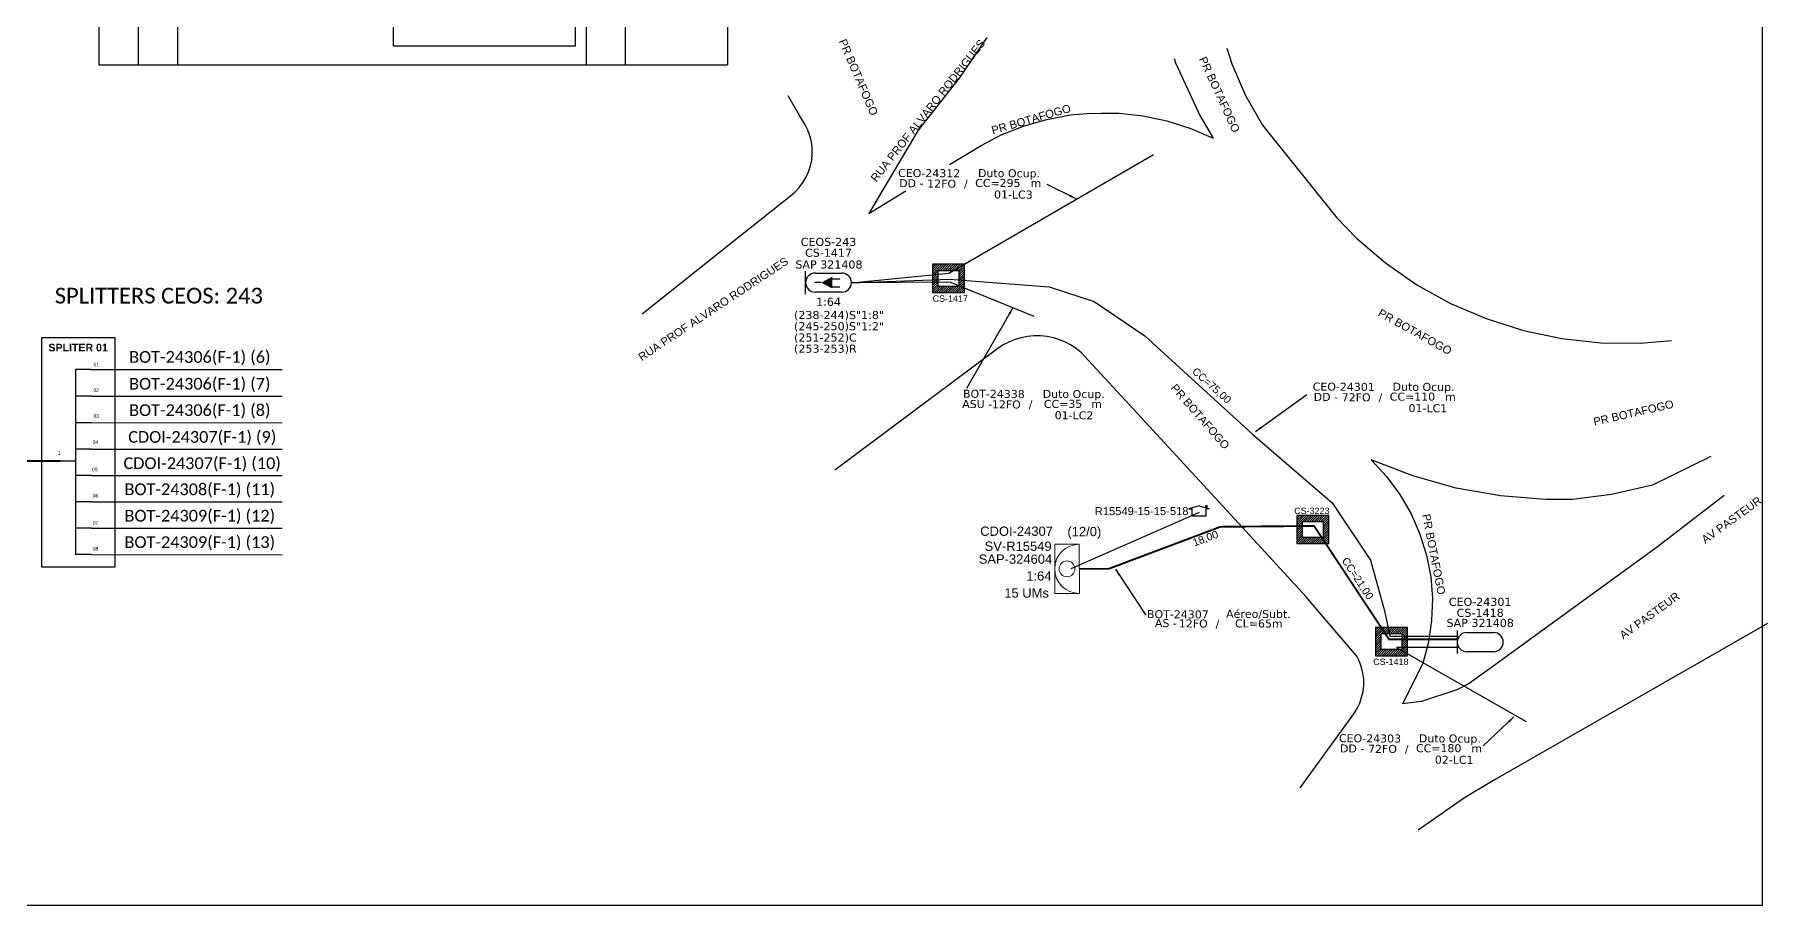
# Model space of a CAD drawing. Extents: x -4 to 839, y 1 to 595.
# Drawn here: x 331 to 839, y 1 to 256 of the extents above; entities that cross this region are included whole.
import ezdxf
from ezdxf.enums import TextEntityAlignment as Align

# ---------------------------------------------------------------- set-up
doc = ezdxf.new("R2010")
doc.units = 0
for name, color, linetype in [('10.0-Cartográfico', 4, 'Continuous'), ('10.1-Caixas Subterrâneas', 5, 'Continuous'), ('20.4-CEOS', 1, 'Continuous'), ('20.5-CEO', 1, 'Continuous'), ('CAP a instalar', 1, 'Continuous'), ('label_cabos', 7, 'Continuous'), ('Legenda', 1, 'Continuous'), ('METRAGEM', 92, 'Continuous'), ('QUADRA', 7, 'Continuous'), ('surveys', 7, 'Continuous'), ('surveys legendas', 7, 'Continuous')]:
    doc.layers.add(name, color=color, linetype=linetype)
for name, color, linetype, lineweight in [("20.0-LEGENDA DOS CDO'S", 1, 'Continuous', 0), ('20.1-CDO_INTERIOR', 1, 'Continuous', 0), ('Segmento Logradouro Texto', 251, 'Continuous', 0)]:
    doc.layers.add(name, color=color, linetype=linetype, lineweight=lineweight)
doc.layers.add('DROP DE CLIENTE', color=140, linetype='Continuous', plot=False)
doc.layers.add('EXTRA', color=50, linetype='Continuous', plot=False)
doc.styles.add('ARIAL', font='arial.ttf')
doc.styles.add('DIGICADE', font='arial.ttf')
doc.styles.add('MtXpl_Calibri', font='calibri.ttf')
doc.styles.add('siredit', font='verdana.ttf')
doc.linetypes.add('FENCELINE1', pattern='A,0.25,-0.1,[133,ltypeshp.shx,S=0.1,R=0,X=-0.1,Y=0],-0.1,1', length=1.45)
doc.dimstyles.new('CC', dxfattribs={"dimtxt": 1, "dimasz": 2, "dimexe": 0.18, "dimexo": 0.0625, "dimgap": 0.09, "dimtad": 0, "dimdec": 0, "dimrnd": 1, "dimzin": 0, "dimdsep": 46, "dimtxsty": 'siredit', "dimblk": 'NONE', "dimcen": 0, "dimse1": 1, "dimse2": 1, "dimsd1": 1, "dimsd2": 1, "dimclrt": 7, "dimadec": 0, "dimazin": 0, "dimtfac": 1, "dimtdec": 0, "dimtofl": 0, "dimtmove": 0, "dimatfit": 3, "dimfxl": 0, "dimtolj": 1, "dimtzin": 0, "dimarcsym": 0})

# ---------------------------------------------------------------- blocks, each defined once
blk = doc.blocks.new('SURVEY_SURVEY')
for p, q in [((0, 0.0000127), (-0.0000126, 0.000009)), ((-0.0000126, 0.000009), (-0.0000086, 0.000009)), ((-0.0000086, 0), (-0.0000086, 0.000009)), ((0.0000086, 0), (-0.0000086, 0)), ((0, 0.0000127), (0.0000126, 0.000009)), ((0.0000084, 0.0000132), (0.0000098, 0.0000132)), ((0.0000084, 0.0000103), (0.0000084, 0.0000132)), ((0.0000126, 0.000009), (0.0000086, 0.000009)), ((0.0000086, 0.000009), (0.0000086, 0)), ((0.0000098, 0.0000132), (0.0000098, 0.0000099))]:
    blk.add_line(p, q)
blk = doc.blocks.new('*X23')
at = {"color": 0, "linetype": 'Continuous'}
for p, q in [((-1.25, 0.34099), (-0.49099, 1.1)), ((-1.25, 0.517767), (-0.667767, 1.1)), ((-1.25, 0.694544), (-0.844544, 1.1)), ((-1.25, 0.87132), (-1.02132, 1.1)), ((-1.25, 1.048097), (-1.198097, 1.1)), ((-1.25, 0.164214), (-0.8035, 0.610714)), ((-1.25, -0.012563), (-0.8035, 0.433937)), ((-1.25, -0.18934), (-0.8035, 0.25716)), ((-1.25, -0.366117), (-0.8035, 0.080383)), ((-0.789214, 0.625), (-0.314214, 1.1)), ((-0.612437, 0.625), (-0.137437, 1.1)), ((-0.43566, 0.625), (0.03934, 1.1)), ((-0.258883, 0.625), (0.216117, 1.1)), ((-0.082107, 0.625), (0.392893, 1.1)), ((0.09467, 0.625), (0.56967, 1.1)), ((0.271447, 0.625), (0.746447, 1.1)), ((0.448223, 0.625), (0.923223, 1.1)), ((0.625, 0.625), (1.1, 1.1)), ((0.801777, 0.625), (1.25, 1.073223)), ((0.8035, 0.449947), (1.25, 0.896447)), ((0.8035, 0.27317), (1.25, 0.71967)), ((0.8035, 0.096393), (1.25, 0.542893)), ((0.8035, -0.080383), (1.25, 0.366117)), ((0.8035, -0.25716), (1.25, 0.18934)), ((0.8035, -0.433937), (1.25, 0.012563)), ((-1.25, -0.542893), (-0.8035, -0.096393)), ((-1.25, -0.71967), (-0.8035, -0.27317)), ((-1.25, -0.896447), (-0.8035, -0.449947)), ((-1.25, -1.073223), (-0.801777, -0.625)), ((-1.1, -1.1), (-0.625, -0.625)), ((-0.923223, -1.1), (-0.448223, -0.625)), ((-0.746447, -1.1), (-0.271447, -0.625)), ((-0.56967, -1.1), (-0.09467, -0.625)), ((-0.392893, -1.1), (0.082107, -0.625)), ((-0.216117, -1.1), (0.258883, -0.625)), ((-0.03934, -1.1), (0.43566, -0.625)), ((0.137437, -1.1), (0.612437, -0.625)), ((0.314214, -1.1), (0.789214, -0.625)), ((0.49099, -1.1), (1.25, -0.34099)), ((0.667767, -1.1), (1.25, -0.517767)), ((0.8035, -0.610714), (1.25, -0.164214)), ((0.844544, -1.1), (1.25, -0.694544)), ((1.02132, -1.1), (1.25, -0.87132)), ((1.198097, -1.1), (1.25, -1.048097))]:
    blk.add_line(p, q, dxfattribs=at)
blk = doc.blocks.new('*U33')
at = {"layer": '20.4-CEOS', "color": 7, "style": 'siredit'}
for tag, p in [('FIBRAS_SPLITTER', (0, 0)), ('FIBRAS_TOP_C', (0, -4.13)), ('RESERVA_FINAIS', (0, -5.46))]:
    blk.add_attdef(tag, p, '', height=1.01, dxfattribs=at)
for tag, p, flags in [('ID_ATIVIDADE', (0, -6.77), 3), ('QTDE', (0, -9.4), 1), ('FATOR', (0, -8.09), 1), ('FID', (0, -10.71), 1)]:
    blk.add_attdef(tag, p, '', height=1.01, dxfattribs=dict(at, flags=flags))
blk = doc.blocks.new('*U34')
at = {"layer": '20.4-CEOS', "color": 7, "style": 'siredit'}
blk.add_attdef('FIBRAS_SPLITTER', (0, 0), '', height=1.01, dxfattribs=at)
for tag, p, flags in [('ID_ATIVIDADE', (0, -1.48), 3), ('FATOR', (0, -2.79), 1), ('QTDE', (0, -4.11), 1), ('FID', (0, -5.42), 1)]:
    blk.add_attdef(tag, p, '', height=1.01, dxfattribs=dict(at, flags=flags))
blk = doc.blocks.new('_None')
blk = doc.blocks.new('Inst CB DT OCUP CFOA-SM-DD-S-72')
at = {"layer": 'label_cabos', "color": 0, "style": 'siredit'}
for tag, flags, p in [('ID_ATIVIDADE', 3, (1.31, 2.67)), ('FATOR', 1, (11.56, 2.55))]:
    blk.add_attdef(tag, text='', height=1, rotation=359.69, dxfattribs=dict(at, flags=flags)).set_placement(p, align=Align.MIDDLE_CENTER)
for tag, p in [('TIPO_CABO', (1.11, 0)), ('DESTINO_CABO', (3.13, 1.26)), ('CABO', (4.69, -0.05)), ('/', (7.71, -0.05)), ('LANCE', (10.41, 0.02)), ('TIPO_CABO', (13.11, 1.24)), ('UND', (16.46, 0)), ('FID', (13.65, -1.41))]:
    blk.add_attdef(tag, text='', height=1, rotation=359.69, dxfattribs=at).set_placement(p, align=Align.MIDDLE_CENTER)
blk.add_attdef('QTDE', (11.93, -0.45), '', height=1, rotation=359.69, dxfattribs=at)
blk = doc.blocks.new('Inst CB DT OCUP CFOA-SM-ASU-120-S-12')
at = {"layer": 'label_cabos', "color": 0, "style": 'siredit'}
for tag, flags, p in [('ID_ATIVIDADE', 3, (1.31, 2.67)), ('FATOR', 1, (11.56, 2.55))]:
    blk.add_attdef(tag, text='', height=1, rotation=359.69, dxfattribs=dict(at, flags=flags)).set_placement(p, align=Align.MIDDLE_CENTER)
for tag, p in [('TIPO_CABO', (1.26, 0)), ('DESTINO_CABO', (3.13, 1.26)), ('CABO', (4.69, -0.05)), ('/', (7.71, -0.05)), ('LANCE', (10.91, 0)), ('TIPO_CABO', (13.11, 1.24)), ('UND', (15.96, 0)), ('FID', (13.15, -1.41))]:
    blk.add_attdef(tag, text='', height=1, rotation=359.69, dxfattribs=at).set_placement(p, align=Align.MIDDLE_CENTER)
blk.add_attdef('QTDE', (12.43, -0.47), '', height=1, rotation=359.69, dxfattribs=at)
blk = doc.blocks.new('Inst CB DT OCUP CFOA-SM-DD-S-12')
at = {"layer": 'label_cabos', "color": 0, "style": 'siredit'}
for tag, flags, p in [('ID_ATIVIDADE', 3, (1.31, 2.67)), ('FATOR', 1, (11.56, 2.55))]:
    blk.add_attdef(tag, text='', height=1, rotation=359.69, dxfattribs=dict(at, flags=flags)).set_placement(p, align=Align.MIDDLE_CENTER)
for tag, p in [('TIPO_CABO', (1.11, 0)), ('DESTINO_CABO', (3.13, 1.26)), ('CABO', (4.69, -0.05)), ('/', (7.71, -0.05)), ('LANCE', (10.41, 0.02)), ('TIPO_CABO', (13.11, 1.24)), ('UND', (16.46, 0)), ('FID', (13.65, -1.41))]:
    blk.add_attdef(tag, text='', height=1, rotation=359.69, dxfattribs=at).set_placement(p, align=Align.MIDDLE_CENTER)
blk.add_attdef('QTDE', (11.93, -0.45), '', height=1, rotation=359.69, dxfattribs=at)
blk = doc.blocks.new('LEGENDA DOS CABOS')
at = {"layer": 'EXTRA', "color": 0, "style": 'siredit'}
for tag, p in [('ID', (4.6, 0.97)), ('XX', (9.03, 0.97))]:
    blk.add_attdef(tag, text='', height=0.48, rotation=359.69, dxfattribs=at).set_placement(p, align=Align.MIDDLE_CENTER)
at = {"layer": 'Legenda', "color": 0, "style": 'siredit'}
for tag, p in [('TIPO_CABO', (1.31, 0)), ('CABO', (4.69, -0.05)), ('/', (6.81, -0.05)), ('METROS', (10.03, -0.05))]:
    blk.add_attdef(tag, text='', height=0.8, rotation=359.69, dxfattribs=at).set_placement(p, align=Align.MIDDLE_CENTER)

msp = doc.modelspace()

# ---------------------------------------------------------------- linework, layer by layer
for p, q in [((837.17, 1.26), (837.17, 595.26)), ((-3.83, 1.26), (837.17, 1.26))]:
    msp.add_line(p, q)
at = {"color": 7, "linetype": 'Continuous'}
for p, q in [((343.34, 158.04, 1.25), (343.34, 103.81, 1.25)), ((347.74, 158.04, 1.25), (343.34, 158.04, 1.25)), ((347.96, 150.2, 1.25), (343.57, 150.2, 1.25)), ((347.96, 142.46, 1.25), (343.57, 142.46, 1.25)), ((347.96, 134.7, 1.25), (343.57, 134.7, 1.25)), ((338.79, 131.29, 1.25), (343.32, 131.29, 1.25)), ((347.96, 127, 1.25), (343.57, 127, 1.25)), ((347.96, 119.3, 1.25), (343.57, 119.3, 1.25)), ((347.96, 111.57, 1.25), (343.57, 111.57, 1.25)), ((347.96, 103.86, 1.25), (343.57, 103.86, 1.25))]:
    msp.add_line(p, q, dxfattribs=at)
at = {"color": 10, "linetype": 'Continuous'}
for p, q in [((347.74, 158.04, 1.25), (403.86, 158.03, 1.25)), ((347.96, 150.2, 1.25), (403.86, 150.18, 1.25)), ((347.96, 142.48, 1.25), (403.86, 142.46, 1.25)), ((347.96, 134.71, 1.25), (403.86, 134.7, 1.25)), ((347.96, 127.02, 1.25), (403.86, 127, 1.25)), ((347.96, 119.32, 1.25), (403.86, 119.3, 1.25)), ((347.96, 111.59, 1.25), (403.86, 111.57, 1.25)), ((347.96, 103.86, 1.25), (403.86, 103.84, 1.25))]:
    msp.add_line(p, q, dxfattribs=at)
at = {"color": 1, "linetype": 'Continuous', "lineweight": 60}
msp.add_line((338.79, 131.29, 1.25), (295.35, 131.15, 1.25), dxfattribs=at)
for points in [[(350.11, 528.74), (350.11, 247.18)], [(373.26, 247.18), (373.26, 528.74)], [(492.79, 528.74), (492.79, 247.18)], [(534.22, 528.74), (534.22, 247.18)], [(361.68, 524.63), (361.68, 247.18)], [(504.36, 247.18), (504.36, 520.52)], [(350.11, 247.18), (534.22, 247.18)]]:
    msp.add_lwpolyline(points)
at = {"color": 1}
msp.add_lwpolyline([(436.44, 276.51), (489.57, 276.51), (489.57, 252.62), (436.44, 252.62)], close=True, dxfattribs=at)
at = {"color": 7, "elevation": 1.25}
msp.add_lwpolyline([(333.39, 100.34), (354.97, 100.34), (354.97, 167.34), (333.39, 167.34)], close=True, dxfattribs=at)
at = {"layer": '10.0-Cartográfico'}
for points in [[(610.11, 255.12), (601.97, 243.25), (590.01, 228.06), (575.53, 203.7)], [(664.93, 249.04), (665.37, 247.71), (672.43, 232.35), (676.4, 225.72)], [(680.4, 252.02), (681.81, 247.43), (685.84, 238.15), (690.8, 229.48), (712.59, 202.37), (718.34, 196.44), (726.83, 189.19), (736.02, 182.81), (745.9, 177.38), (756.34, 172.91), (767.22, 169.48), (778.43, 167.11), (789.84, 165.87), (801.35, 165.72), (810.6, 166.5)], [(509.22, 174.27), (538.04, 197.2), (552.66, 208.83), (553.91, 209.92), (555.17, 211.25), (556.27, 212.7), (557.18, 214.26), (557.94, 215.89), (558.49, 217.57), (558.85, 219.31), (559.01, 221.09), (558.99, 222.87), (558.74, 224.62), (558.3, 226.35), (557.68, 228.01), (556.89, 229.61), (554.92, 233.01), (551.97, 238.11)], [(599.18, 218.02), (608.41, 223.6), (614.33, 226.65), (620.85, 229.24), (624.81, 230.39), (627.65, 231.2), (634.62, 232.49), (639.46, 232.88), (643.57, 233.03), (648.82, 232.99), (655.89, 232.23), (662.83, 230.76), (669.57, 228.64), (676.4, 225.71)], [(575.53, 203.7), (586.39, 210.27)], [(701.84, 35.61), (717.56, 57.27), (718.5, 58.81), (719.28, 60.42), (719.85, 62.12), (720.26, 63.84), (720.45, 65.62), (720.44, 67.38), (720.24, 69.15), (719.83, 70.88), (719.23, 72.57), (718.44, 74.16), (705.1, 89.73), (703.71, 91.45), (683.8, 113.05), (652.93, 146.54), (638.72, 161.97), (637.79, 162.91), (636.36, 164.1), (634.81, 165.14), (633.16, 166.03), (631.41, 166.75), (629.6, 167.3), (627.75, 167.68), (625.85, 167.87), (623.93, 167.87), (622.01, 167.7), (620.14, 167.34), (618.32, 166.79), (616.57, 166.07), (614.92, 165.21), (613.36, 164.18), (594.52, 150.12), (565.65, 128.61)], [(822.1, 132.54), (804.96, 124.19), (792.96, 121.45), (781.6, 120.03), (773.63, 120.03), (760.48, 121.06), (747.5, 123.34), (734.85, 126.88), (722.68, 131.63)], [(722.68, 131.63), (727.15, 126.73), (731.04, 121.42), (734.31, 115.79), (736.92, 109.85), (738.83, 103.7), (740.06, 97.39), (740.58, 91.01), (740.34, 84.59), (739.42, 78.24), (737.77, 72.02), (731.83, 60.22)], [(825.95, 121.17), (806.43, 106.15), (758.27, 71.13), (751.37, 66.13), (747.71, 64.26), (737.38, 60.86), (731.83, 60.22)], [(838.62, 83.75), (758.97, 38.04), (749.92, 32.67), (736.43, 23.25)]]:
    msp.add_lwpolyline(points, dxfattribs=at)
at = {"layer": '10.1-Caixas Subterrâneas', "color": 30}
for p, q in [((594.19, 188.81), (594.19, 180.57)), ((603.55, 188.81), (594.19, 188.81)), ((603.55, 180.57), (603.55, 188.81)), ((595.86, 187.03), (595.86, 187.03)), ((595.86, 182.35), (595.86, 187.03)), ((595.86, 187.03), (601.88, 187.03)), ((601.88, 187.03), (601.88, 182.35)), ((594.19, 180.57), (603.55, 180.57)), ((601.88, 182.35), (595.86, 182.35)), ((700.86, 115.32), (700.86, 107.08)), ((710.23, 115.32), (700.86, 115.32)), ((702.54, 113.54), (702.54, 113.54)), ((702.54, 108.86), (702.54, 113.54)), ((702.54, 113.54), (708.56, 113.54)), ((708.56, 113.54), (708.56, 108.86)), ((710.23, 107.08), (710.23, 115.32)), ((700.86, 107.08), (710.23, 107.08)), ((708.56, 108.86), (702.54, 108.86)), ((723.93, 82.53), (723.93, 74.29)), ((733.3, 82.53), (723.93, 82.53)), ((733.3, 74.29), (733.3, 82.53)), ((725.6, 80.75), (725.6, 80.75)), ((725.6, 76.07), (725.6, 80.75)), ((725.6, 80.75), (731.62, 80.75)), ((731.62, 80.75), (731.62, 76.07)), ((723.93, 74.29), (733.3, 74.29)), ((731.62, 76.07), (725.6, 76.07))]:
    msp.add_line(p, q, dxfattribs=at)
at = {"layer": '20.1-CDO_INTERIOR', "color": 1, "lineweight": 18}
msp.add_lwpolyline([(629.98, 92.49), (629.98, 106.92), (637.19, 106.92), (637.2, 92.49)], close=True, dxfattribs=at)
msp.add_circle((633.59, 99.71), 2.31, dxfattribs=at)
msp.add_arc((637.19, 99.71), 7.21, 90.0276, 270.0276, dxfattribs=at)
at = {"layer": '20.4-CEOS', "color": 7}
for p, q in [((559.85, 186.24), (567.68, 186.24)), ((567.68, 180.65), (559.85, 180.65))]:
    msp.add_line(p, q, dxfattribs=at)
for points in [[(557.06, 180.08), (557.06, 186.81)], [(561.61, 183.45), (559.72, 183.45)], [(564.7, 184.55), (567.07, 184.55)], [(564.7, 182.23), (567.07, 182.23)]]:
    msp.add_lwpolyline(points, dxfattribs=at)
msp.add_lwpolyline([(561.61, 183.45, 0, 3.45, 0), (564.84, 183.45, 3.45, 3.45, 0)], format="xyseb", dxfattribs=at)
for centre, start, end in [((559.85, 183.45), 90, 270), ((567.68, 183.45), 270, 90)]:
    msp.add_arc(centre, 2.79, start, end, dxfattribs=at)
at = {"layer": '20.5-CEO', "color": 5}
for p, q in [((750.63, 81.07), (758.49, 81.07)), ((758.49, 75.47), (750.63, 75.47))]:
    msp.add_line(p, q, dxfattribs=at)
msp.add_lwpolyline([(747.82, 81.65), (747.82, 74.89)], dxfattribs=at)
for centre, start, end in [((750.63, 78.27), 90, 270), ((758.49, 78.27), 270, 90)]:
    msp.add_arc(centre, 2.8, start, end, dxfattribs=at)
at = {"layer": 'CAP a instalar', "color": 7, "ltscale": 5}
for p, q in [((598.98, 186.18), (658.94, 220.92)), ((570.48, 183.42), (598.98, 186.18)), ((570.48, 183.42), (599.21, 184.44)), ((599.21, 184.44), (628.4, 182.26)), ((628.4, 182.26), (641.53, 177.97)), ((641.53, 177.97), (656.37, 167.89)), ((656.37, 167.89), (668.82, 156.51)), ((668.82, 156.51), (687.9, 139.06)), ((687.9, 139.06), (711.24, 119.01)), ((711.24, 119.01), (722.41, 102.26)), ((722.41, 102.26), (726.58, 87.4)), ((726.58, 87.4), (728.14, 79.96)), ((728.14, 79.96), (747.82, 79.96)), ((747.82, 76.69), (730.06, 76.69)), ((730.06, 76.69), (768, 55.05))]:
    msp.add_line(p, q, dxfattribs=at)
at = {"layer": 'CAP a instalar', "color": 7, "linetype": 'FENCELINE1', "ltscale": 2.5}
for p, q in [((599.26, 183.56), (570.48, 183.42)), ((623.96, 173.5), (599.26, 183.56))]:
    msp.add_line(p, q, dxfattribs=at)
at = {"layer": 'CAP a instalar', "linetype": 'FENCELINE1', "ltscale": 7, "const_width": 0.546}
msp.add_lwpolyline([(637.24, 99.69), (645.73, 99.69), (678.52, 112.01), (705.92, 112.25), (727.87, 79.06), (747.82, 79.06)], dxfattribs=at)
at = {"layer": 'CAP a instalar', "ltscale": 5}
msp.add_lwpolyline([(774.89, 51.12, 0, 0, 0), (774.89, 51.12, 0.468, 0.468, 0)], format="xyseb", close=True, dxfattribs=at)
at = {"layer": 'DROP DE CLIENTE', "linetype": 'Continuous'}
msp.add_lwpolyline([(672.32, 116.22), (634.75, 99.69)], dxfattribs=at)
at = {"layer": 'QUADRA'}
for points in [[(680.4, 252.02), (681.81, 247.43), (685.84, 238.15), (690.8, 229.48), (712.59, 202.37), (718.34, 196.44), (726.83, 189.19), (736.02, 182.81), (745.9, 177.38), (756.34, 172.91), (767.22, 169.48), (778.43, 167.11), (789.84, 165.87), (801.35, 165.72), (810.6, 166.5)], [(680.4, 252.02), (681.81, 247.43), (685.84, 238.15), (690.8, 229.48), (712.59, 202.37), (718.34, 196.44), (726.83, 189.19), (736.02, 182.81), (745.9, 177.38), (756.34, 172.91), (767.22, 169.48), (778.43, 167.11), (789.84, 165.87), (801.35, 165.72), (810.6, 166.5)], [(680.4, 252.02), (681.81, 247.43), (685.84, 238.15), (690.8, 229.48), (712.59, 202.37), (718.34, 196.44), (726.83, 189.19), (736.02, 182.81), (745.9, 177.38), (756.34, 172.91), (767.22, 169.48), (778.43, 167.11), (789.84, 165.87), (801.35, 165.72), (810.6, 166.5)], [(509.22, 174.27), (538.04, 197.2), (552.66, 208.83), (553.91, 209.92), (555.17, 211.25), (556.27, 212.7), (557.18, 214.26), (557.94, 215.89), (558.49, 217.57), (558.85, 219.31), (559.01, 221.09), (558.99, 222.87), (558.74, 224.62), (558.3, 226.35), (557.68, 228.01), (556.89, 229.61), (554.92, 233.01), (551.97, 238.11)], [(701.84, 35.61), (717.56, 57.27), (718.5, 58.81), (719.28, 60.42), (719.85, 62.12), (720.26, 63.84), (720.45, 65.62), (720.44, 67.38), (720.24, 69.15), (719.83, 70.88), (719.23, 72.57), (718.44, 74.16), (705.1, 89.73), (703.71, 91.45), (683.8, 113.05), (652.93, 146.54), (638.72, 161.97), (637.79, 162.91), (636.36, 164.1), (634.81, 165.14), (633.16, 166.03), (631.41, 166.75), (629.6, 167.3), (627.75, 167.68), (625.85, 167.87), (623.93, 167.87), (622.01, 167.7), (620.14, 167.34), (618.32, 166.79), (616.57, 166.07), (614.92, 165.21), (613.36, 164.18), (594.52, 150.12), (565.65, 128.61)], [(838.62, 83.75), (758.97, 38.04), (749.92, 32.67), (736.43, 23.25)], [(838.62, 83.75), (758.97, 38.04), (749.92, 32.67), (736.43, 23.25)], [(838.62, 83.75), (758.97, 38.04), (749.92, 32.67), (736.43, 23.25)]]:
    msp.add_lwpolyline(points, dxfattribs=at)
at = {"layer": 'Segmento Logradouro Texto', "color": 94}
for points in [[(822.1, 132.54), (804.96, 124.19), (792.96, 121.45), (781.6, 120.03), (773.63, 120.03), (760.48, 121.06), (747.5, 123.34), (734.85, 126.88), (722.68, 131.63)], [(722.68, 131.63), (727.15, 126.73), (731.04, 121.42), (734.31, 115.79), (736.92, 109.85), (738.83, 103.7), (740.06, 97.39), (740.58, 91.01), (740.34, 84.59), (739.42, 78.24), (737.77, 72.02), (731.83, 60.22)], [(825.95, 121.17), (806.43, 106.15), (758.27, 71.13), (751.37, 66.13), (747.71, 64.26), (737.38, 60.86), (731.83, 60.22)]]:
    msp.add_lwpolyline(points, dxfattribs=at)

# ---------------------------------------------------------------- block references
at = {"color": 0, "lineweight": 0}
ref = msp.add_blockref('Inst CB DT OCUP CFOA-SM-DD-S-12', (585.91, 212.54), dxfattribs=dict(at, xscale=2.342468433860328, yscale=2.342468433860328, zscale=2.342468433860328))
ref.add_attrib('DESTINO_CABO', 'CEO-24312', dxfattribs={"layer": 'label_cabos', "color": 0, "height": 2.342, "rotation": 359.69, "style": 'siredit'}).set_placement((593.24, 215.49), align=Align.MIDDLE_CENTER)
ref.add_attrib('TIPO_CABO', 'Duto Ocup.', dxfattribs={"layer": 'label_cabos', "color": 0, "height": 2.342, "rotation": 359.69, "style": 'siredit'}).set_placement((616.61, 215.45), align=Align.MIDDLE_CENTER)
ref.add_attrib('/', '/', dxfattribs={"layer": 'label_cabos', "color": 0, "height": 2.34, "rotation": 359.69, "style": 'siredit'}).set_placement((603.98, 212.42), align=Align.MIDDLE_CENTER)
ref.add_attrib('FID', '01-LC3', dxfattribs={"layer": 'label_cabos', "color": 0, "height": 2.342, "rotation": 359.69, "style": 'siredit'}).set_placement((617.88, 209.22), align=Align.MIDDLE_CENTER)
ref.add_attrib('LANCE', 'CC=', dxfattribs={"layer": 'label_cabos', "color": 0, "height": 2.342, "rotation": 359.69, "style": 'siredit'}).set_placement((610.29, 212.59), align=Align.MIDDLE_CENTER)
ref.add_attrib('UND', 'm', dxfattribs={"layer": 'label_cabos', "color": 0, "height": 2.34, "rotation": 359.69, "style": 'siredit'}).set_placement((624.48, 212.54), align=Align.MIDDLE_CENTER)
ref.add_attrib('CABO', '12FO', dxfattribs={"layer": 'label_cabos', "color": 0, "height": 2.342, "rotation": 359.69, "style": 'siredit'}).set_placement((596.89, 212.42), align=Align.MIDDLE_CENTER)
ref.add_attrib('TIPO_CABO', 'DD - ', dxfattribs={"layer": 'label_cabos', "color": 0, "height": 2.342, "rotation": 359.69, "style": 'siredit'}).set_placement((588.51, 212.53), align=Align.MIDDLE_CENTER)
ref.add_attrib('QTDE', '295', (613.85, 211.47), dxfattribs={"layer": 'label_cabos', "color": 0, "height": 2.342, "rotation": 359.69, "style": 'siredit'})
ref = msp.add_blockref('Inst CB DT OCUP CFOA-SM-DD-S-72', (707.27, 150.02), dxfattribs=dict(at, xscale=2.342468433860328, yscale=2.342468433860328, zscale=2.342468433860328))
ref.add_attrib('DESTINO_CABO', 'CEO-24301', dxfattribs={"layer": 'label_cabos', "color": 0, "height": 2.342, "rotation": 359.69, "style": 'siredit'}).set_placement((714.61, 152.98), align=Align.MIDDLE_CENTER)
ref.add_attrib('TIPO_CABO', 'Duto Ocup.', dxfattribs={"layer": 'label_cabos', "color": 0, "height": 2.342, "rotation": 359.69, "style": 'siredit'}).set_placement((737.98, 152.94), align=Align.MIDDLE_CENTER)
ref.add_attrib('/', '/', dxfattribs={"layer": 'label_cabos', "color": 0, "height": 2.34, "rotation": 359.69, "style": 'siredit'}).set_placement((725.34, 149.9), align=Align.MIDDLE_CENTER)
ref.add_attrib('FID', '01-LC1', dxfattribs={"layer": 'label_cabos', "color": 0, "height": 2.342, "rotation": 359.69, "style": 'siredit'}).set_placement((739.24, 146.71), align=Align.MIDDLE_CENTER)
ref.add_attrib('LANCE', 'CC=', dxfattribs={"layer": 'label_cabos', "color": 0, "height": 2.342, "rotation": 359.69, "style": 'siredit'}).set_placement((731.66, 150.08), align=Align.MIDDLE_CENTER)
ref.add_attrib('UND', 'm', dxfattribs={"layer": 'label_cabos', "color": 0, "height": 2.34, "rotation": 359.69, "style": 'siredit'}).set_placement((745.84, 150.03), align=Align.MIDDLE_CENTER)
ref.add_attrib('CABO', '72FO', dxfattribs={"layer": 'label_cabos', "color": 0, "height": 2.342, "rotation": 359.69, "style": 'siredit'}).set_placement((718.25, 149.9), align=Align.MIDDLE_CENTER)
ref.add_attrib('TIPO_CABO', 'DD - ', dxfattribs={"layer": 'label_cabos', "color": 0, "height": 2.342, "rotation": 359.69, "style": 'siredit'}).set_placement((709.88, 150.01), align=Align.MIDDLE_CENTER)
ref.add_attrib('QTDE', '110', (735.22, 148.96), dxfattribs={"layer": 'label_cabos', "color": 0, "height": 2.342, "rotation": 359.69, "style": 'siredit'})
ref = msp.add_blockref('Inst CB DT OCUP CFOA-SM-DD-S-72', (714.97, 47.15), dxfattribs=dict(at, xscale=2.342468433860328, yscale=2.342468433860328, zscale=2.342468433860328))
ref.add_attrib('DESTINO_CABO', 'CEO-24303', dxfattribs={"layer": 'label_cabos', "color": 0, "height": 2.342, "rotation": 359.69, "style": 'siredit'}).set_placement((722.3, 50.11), align=Align.MIDDLE_CENTER)
ref.add_attrib('TIPO_CABO', 'Duto Ocup.', dxfattribs={"layer": 'label_cabos', "color": 0, "height": 2.342, "rotation": 359.69, "style": 'siredit'}).set_placement((745.67, 50.07), align=Align.MIDDLE_CENTER)
ref.add_attrib('/', '/', dxfattribs={"layer": 'label_cabos', "color": 0, "height": 2.34, "rotation": 359.69, "style": 'siredit'}).set_placement((733.04, 47.03), align=Align.MIDDLE_CENTER)
ref.add_attrib('FID', '02-LC1', dxfattribs={"layer": 'label_cabos', "color": 0, "height": 2.342, "rotation": 359.69, "style": 'siredit'}).set_placement((746.94, 43.84), align=Align.MIDDLE_CENTER)
ref.add_attrib('LANCE', 'CC=', dxfattribs={"layer": 'label_cabos', "color": 0, "height": 2.342, "rotation": 359.69, "style": 'siredit'}).set_placement((739.35, 47.2), align=Align.MIDDLE_CENTER)
ref.add_attrib('UND', 'm', dxfattribs={"layer": 'label_cabos', "color": 0, "height": 2.34, "rotation": 359.69, "style": 'siredit'}).set_placement((753.54, 47.15), align=Align.MIDDLE_CENTER)
ref.add_attrib('CABO', '72FO', dxfattribs={"layer": 'label_cabos', "color": 0, "height": 2.342, "rotation": 359.69, "style": 'siredit'}).set_placement((725.95, 47.03), align=Align.MIDDLE_CENTER)
ref.add_attrib('TIPO_CABO', 'DD - ', dxfattribs={"layer": 'label_cabos', "color": 0, "height": 2.342, "rotation": 359.69, "style": 'siredit'}).set_placement((717.57, 47.14), align=Align.MIDDLE_CENTER)
ref.add_attrib('QTDE', '180', (742.91, 46.09), dxfattribs={"layer": 'label_cabos', "color": 0, "height": 2.342, "rotation": 359.69, "style": 'siredit'})
at = {"layer": '10.1-Caixas Subterrâneas', "color": 30, "xscale": 3.745461257576417, "yscale": 3.745461257576417, "zscale": 7.490922515152834}
for p, rotation in [((598.87, 184.69), 180.0000000000633), ((705.55, 111.2), 180.0000000000631), ((728.61, 78.41), 180.0000000000633)]:
    msp.add_blockref('*X23', p, dxfattribs=dict(at, rotation=rotation))
at = {"layer": '20.4-CEOS', "color": 0, "lineweight": 0}
ref = msp.add_blockref('*U33', (553.67, 172.79), dxfattribs=dict(at, xscale=2.342468433860328, yscale=2.342468433860328, zscale=2.342468433860328))
ref.add_attrib('FIBRAS_SPLITTER', '(238-244)S"1:8"', (553.67, 172.79), dxfattribs={"color": 7, "height": 2.3651, "style": 'siredit'})
ref.add_attrib('FIBRAS_TOP_C', '(251-252)C', (553.67, 166.21), dxfattribs={"color": 7, "height": 2.365, "style": 'siredit'})
ref.add_attrib('RESERVA_FINAIS', '(253-253)R', (553.67, 162.94), dxfattribs={"color": 7, "height": 2.365, "style": 'siredit'})
at = {"layer": '20.4-CEOS', "color": 0, "lineweight": 0, "xscale": 2.342468433860328, "yscale": 2.342468433860328, "zscale": 2.342468433860328}
msp.add_blockref('*U34', (553.67, 169.51), dxfattribs=at).add_auto_attribs({'FIBRAS_SPLITTER': '(245-250)S"1:2"'})
at = {"layer": 'label_cabos', "color": 0, "lineweight": 0}
ref = msp.add_blockref('Inst CB DT OCUP CFOA-SM-ASU-120-S-12', (604.84, 147.94), dxfattribs=dict(at, xscale=2.342468433860328, yscale=2.342468433860328, zscale=2.342468433860328))
ref.add_attrib('DESTINO_CABO', 'BOT-24338', dxfattribs={"color": 0, "height": 2.342, "rotation": 359.69, "style": 'siredit'}).set_placement((612.18, 150.9), align=Align.MIDDLE_CENTER)
ref.add_attrib('CABO', '12FO', dxfattribs={"color": 0, "height": 2.342, "rotation": 359.69, "style": 'siredit'}).set_placement((615.82, 147.82), align=Align.MIDDLE_CENTER)
ref.add_attrib('TIPO_CABO', 'Duto Ocup.', dxfattribs={"color": 0, "height": 2.342, "rotation": 359.69, "style": 'siredit'}).set_placement((635.55, 150.86), align=Align.MIDDLE_CENTER)
ref.add_attrib('/', '/', dxfattribs={"color": 0, "height": 2.34, "rotation": 359.69, "style": 'siredit'}).set_placement((622.91, 147.82), align=Align.MIDDLE_CENTER)
ref.add_attrib('TIPO_CABO', 'ASU - ', dxfattribs={"color": 0, "height": 2.342, "rotation": 359.69, "style": 'siredit'}).set_placement((607.8, 147.93), align=Align.MIDDLE_CENTER)
ref.add_attrib('FID', '01-LC2', dxfattribs={"color": 0, "height": 2.342, "rotation": 359.69, "style": 'siredit'}).set_placement((635.64, 144.63), align=Align.MIDDLE_CENTER)
ref.add_attrib('LANCE', 'CC=', dxfattribs={"color": 0, "height": 2.342, "rotation": 359.69, "style": 'siredit'}).set_placement((630.4, 147.95), align=Align.MIDDLE_CENTER)
ref.add_attrib('QTDE', '35', (633.96, 146.83), dxfattribs={"color": 0, "height": 2.342, "rotation": 359.69, "style": 'siredit'})
ref.add_attrib('UND', 'm', dxfattribs={"color": 0, "height": 2.34, "rotation": 359.69, "style": 'siredit'}).set_placement((642.24, 147.95), align=Align.MIDDLE_CENTER)
ref = msp.add_blockref('LEGENDA DOS CABOS', (656.11, 82.59), dxfattribs=dict(at, xscale=2.342468433860328, yscale=2.342468433860328, zscale=2.342468433860328))
ref.add_attrib('ID', 'BOT-24307', dxfattribs={"color": 0, "height": 2.342, "rotation": 359.69, "style": 'siredit'}).set_placement((666.04, 86.41), align=Align.MIDDLE_CENTER)
ref.add_attrib('CABO', '12FO', dxfattribs={"color": 0, "height": 2.342, "rotation": 359.69, "style": 'siredit'}).set_placement((670.55, 83.71), align=Align.MIDDLE_CENTER)
ref.add_attrib('METROS', 'CL=65m', dxfattribs={"color": 0, "height": 2.342, "rotation": 359.69, "style": 'siredit'}).set_placement((689.75, 83.71), align=Align.MIDDLE_CENTER)
ref.add_attrib('XX', 'Aéreo/Subt.', dxfattribs={"color": 0, "height": 2.3425, "rotation": 359.69, "style": 'siredit'}).set_placement((689.63, 86.51), align=Align.MIDDLE_CENTER)
ref.add_attrib('/', '/', dxfattribs={"color": 0, "height": 2.34, "rotation": 359.69, "style": 'siredit'}).set_placement((677.64, 83.71), align=Align.MIDDLE_CENTER)
ref.add_attrib('TIPO_CABO', 'AS -', dxfattribs={"color": 0, "height": 2.342, "rotation": 359.69, "style": 'siredit'}).set_placement((662.53, 83.82), align=Align.MIDDLE_CENTER)
at = {"layer": 'surveys', "color": 255, "xscale": 234246.8433860328, "yscale": 234246.8433860328, "zscale": 234246.8433860328}
msp.add_blockref('SURVEY_SURVEY', (672.24, 115.15), dxfattribs=at)

# ---------------------------------------------------------------- texts
at = {"color": 1, "style": 'MtXpl_Calibri'}
for s, p in [('CDOI-24307(F-1) (9)', (358.74, 136.59, 1.25)), ('CDOI-24307(F-1) (10)', (357.37, 128.89, 1.25))]:
    msp.add_text(s, height=3.4255, dxfattribs=at).set_placement(p)
at = {"attachment_point": 5}
for s, insert, char_height, width in [('\\C7;\\fCalibri|b0|i0|c0|p34;SPLITTERS CEOS: 243', (367.71, 179.61, 0.53), 4.5999, 70.0984), ('\\C10;\\fArial|b1|i0|c0|p34;\\H1x;SPLITER 01', (344.08, 164.43, 1.25), 2.2169, 21.5783), ('\\pt30.82948;{\\fCalibri|b0|i0|c0|p34;\\C7;BOT-24306(F-1) (6)}', (379.71, 161.33, 1.25), 3.4255, 51.0865), ('\\C7;\\fArial|b0|i0|;\\H1.0273588255048;01 ', (349.41, 159.47, 1.25), 2.2169, 4.4458), ('\\C7;\\fArial|b0|i0|;\\H1.0273588255048;02 ', (349.35, 151.98, 1.25), 2.2169, 4.693), ('\\pt30.82948;{\\fCalibri|b0|i0|c0|p34;\\C7;BOT-24306(F-1) (7)}', (379.71, 153.49, 1.25), 3.4255, 51.0865), ('\\pt30.82948;{\\fCalibri|b0|i0|c0|p34;\\C7;BOT-24306(F-1) (8)}', (379.71, 145.77, 1.25), 3.4255, 51.0865), ('\\C7;\\fArial|b0|i0|;\\H1.0273588255048;03 ', (349.35, 144.42, 1.25), 2.2169, 4.3157), ('\\C7;\\fArial|b0|i0|;\\H1.0273588255048;04 ', (349.16, 136.75, 1.25), 2.2169, 4.693), ('\\C7;\\fArial|b0|i0|;\\H1.0273588255048;1', (338.58, 133.57, 1.25), 2.2169, 2.1958), ('\\C7;\\fArial|b0|i0|;\\H1.0273588255048;05 ', (349, 128.75, 1.25), 2.2169, 5.772), ('\\pt30.82948;{\\fCalibri|b0|i0|c0|p34;\\C7;BOT-24308(F-1) (11)}', (379.71, 122.61, 1.25), 3.4255, 51.0865), ('\\C7;\\fArial|b0|i0|;\\H1.0273588255048;06 ', (349.16, 121.08, 1.25), 2.2169, 4.693), ('\\pt30.82948;{\\fCalibri|b0|i0|c0|p34;\\C7;BOT-24309(F-1) (12)}', (379.71, 114.88, 1.25), 3.4255, 51.0865), ('\\C7;\\fArial|b0|i0|;\\H1.0273588255048;07 ', (349.16, 113.13, 1.25), 2.2169, 4.693), ('\\pt30.82948;{\\fCalibri|b0|i0|c0|p34;\\C7;BOT-24309(F-1) (13)}', (379.71, 107.15, 1.25), 3.4255, 51.0865), ('\\C7;\\fArial|b0|i0|;\\H1.0273588255048;08 ', (349.16, 105.58, 1.25), 2.2169, 4.693)]:
    msp.add_mtext(s, dxfattribs=dict(at, insert=insert, char_height=char_height, width=width))
at = {"layer": '10.1-Caixas Subterrâneas', "color": 30, "style": 'ARIAL'}
for s, p in [('CS-1417', (594.24, 177.85)), ('CS-3223', (700.11, 115.75)), ('CS-1418', (723.22, 71.58))]:
    msp.add_text(s, height=1.874, dxfattribs=at).set_placement(p)
at = {"layer": "20.0-LEGENDA DOS CDO'S", "color": 1, "style": 'ARIAL'}
for s, height, p in [('    CDOI-24307', 2.7158, (616.71, 109.36)), ('(12/0)', 2.716, (638.66, 109.26)), ('    SV-R15549', 2.7158, (617.17, 104.97)), ('15 UMs', 2.716, (621.75, 91.28))]:
    msp.add_text(s, height=height, rotation=359.9724, dxfattribs=at).set_placement(p, align=Align.CENTER)
for s, p in [('SAP-324604', (629.25, 101.19)), ('1:64', (629.04, 96.27))]:
    msp.add_text(s, height=2.716, rotation=359.9724, dxfattribs=at).set_placement(p, align=Align.RIGHT)
at = {"layer": '20.4-CEOS', "color": 7, "style": 'siredit'}
for s, p in [('CEOS-243', (563.77, 196.55)), ('CS-1417', (563.77, 193.38)), ('SAP 321408', (563.89, 189.94)), ('1:64', (563.77, 179.03))]:
    msp.add_text(s, height=2.365, dxfattribs=at).set_placement(p, align=Align.TOP_CENTER)
at = {"layer": '20.4-CEOS', "color": 5, "style": 'siredit'}
msp.add_text('CEO-24301', height=2.365, dxfattribs=at).set_placement((754.53, 91.24), align=Align.TOP_CENTER)
at = {"layer": '20.5-CEO', "color": 5, "style": 'siredit'}
for s, p in [('CS-1418', (754.56, 88.03)), ('SAP 321408', (754.56, 85.08))]:
    msp.add_text(s, height=2.375, dxfattribs=at).set_placement(p, align=Align.TOP_CENTER)
at = {"layer": 'METRAGEM', "style": 'ARIAL'}
for s, rotation, p in [('CC=75,00', 318.4137, (670.01, 157.17)), ('18,00', 20.5913, (670.87, 106.26)), ('CC=21,00', 303.476, (713.91, 102.13))]:
    msp.add_text(s, height=2.213, rotation=rotation, dxfattribs=at).set_placement(p)
at = {"layer": 'Segmento Logradouro Texto', "color": 5, "linetype": 'Continuous', "char_height": 2.3425, "attachment_point": 1, "style": 'DIGICADE'}
for s, insert, width, rotation in [('\\fArial|b0|i0|c0|p34;\\W1.0000000000;\\T1.0000000000;\\o\\lPR BOTAFOGO', (568.87, 255.02), 24.6566, 293.2406), ('\\fArial|b0|i0|c0|p34;\\W1.0000000000;\\T1.0000000000;\\o\\lPR BOTAFOGO', (568.87, 255.02), 24.6566, 293.2406), ('\\fArial|b0|i0|c0|p34;\\W1.0000000000;\\T1.0000000000;\\o\\lRUA PROF ALVARO RODRIGUES', (575.91, 214.16), 52.4738, 51.7995), ('\\fArial|b0|i0|c0|p34;\\W1.0000000000;\\T1.0000000000;\\o\\lRUA PROF ALVARO RODRIGUES', (575.91, 214.16), 52.4738, 51.7995), ('\\fArial|b0|i0|c0|p34;\\W1.0000000000;\\T1.0000000000;\\o\\lPR BOTAFOGO', (674.29, 249.87), 24.6566, 294.6769), ('\\fArial|b0|i0|c0|p34;\\W1.0000000000;\\T1.0000000000;\\o\\lPR BOTAFOGO', (611.22, 229.05), 24.6566, 16.1353), ('\\fArial|b0|i0|c0|p34;\\W1.0000000000;\\T1.0000000000;\\o\\lPR BOTAFOGO', (611.22, 229.05), 24.6566, 16.1353), ('\\fArial|b0|i0|c0|p34;\\W1.0000000000;\\T1.0000000000;\\o\\lRUA PROF ALVARO RODRIGUES', (507.8, 162.36), 52.4738, 33.6297), ('\\fArial|b0|i0|c0|p34;\\W1.0000000000;\\T1.0000000000;\\o\\lRUA PROF ALVARO RODRIGUES', (507.8, 162.36), 52.4738, 33.6297), ('\\fArial|b0|i0|c0|p34;\\W1.0000000000;\\T1.0000000000;\\o\\lPR BOTAFOGO', (725.56, 175.9), 24.6566, 330.94), ('\\fArial|b0|i0|c0|p34;\\W1.0000000000;\\T1.0000000000;\\o\\lPR BOTAFOGO', (725.56, 175.9), 24.6566, 330.94), ('\\fArial|b0|i0|c0|p34;\\W1.0000000000;\\T1.0000000000;\\o\\lPR BOTAFOGO', (725.56, 175.9), 24.6566, 330.94), ('\\fArial|b0|i0|c0|p34;\\W1.0000000000;\\T1.0000000000;\\o\\lPR BOTAFOGO', (725.56, 175.9), 24.6566, 330.94), ('\\fArial|b0|i0|c0|p34;\\W1.0000000000;\\T1.0000000000;\\o\\lPR BOTAFOGO', (665.57, 154.05), 24.6566, 311.2082), ('\\fArial|b0|i0|c0|p34;\\W1.0000000000;\\T1.0000000000;\\o\\lPR BOTAFOGO', (787.47, 143.83), 24.6566, 12.859), ('\\fArial|b0|i0|c0|p34;\\W1.0000000000;\\T1.0000000000;\\o\\lAV PASTEUR', (819.06, 108.87), 21.6447, 36.0158), ('\\fArial|b0|i0|c0|p34;\\W1.0000000000;\\T1.0000000000;\\o\\lPR BOTAFOGO', (739.86, 115.98), 24.6566, 280.9979), ('\\fArial|b0|i0|c0|p34;\\W1.0000000000;\\T1.0000000000;\\o\\lAV PASTEUR', (795.07, 80.89), 21.6447, 36.0158)]:
    msp.add_mtext(s, dxfattribs=dict(at, insert=insert, width=width, rotation=rotation))
at = {"layer": 'surveys legendas', "style": 'ARIAL'}
msp.add_text('R15549-15-15-518', height=2.3425, dxfattribs=at).set_placement((641.69, 115.42))

# ---------------------------------------------------------------- leaders
at = {"layer": 'label_cabos'}
for points in [[(636.22, 208), (627.81, 212.11)], [(617.71, 176.04), (604.17, 152.5)], [(688.8, 139.86), (703.8, 150.74)], [(647.76, 99.63), (656.67, 86.18)], [(764.43, 56.36), (755.45, 47.94)]]:
    msp.add_leader(points, dimstyle='CC', override={"dimgap": 0.09, "dimtad": 0}, dxfattribs=at)

doc.saveas('drawing.dxf')
